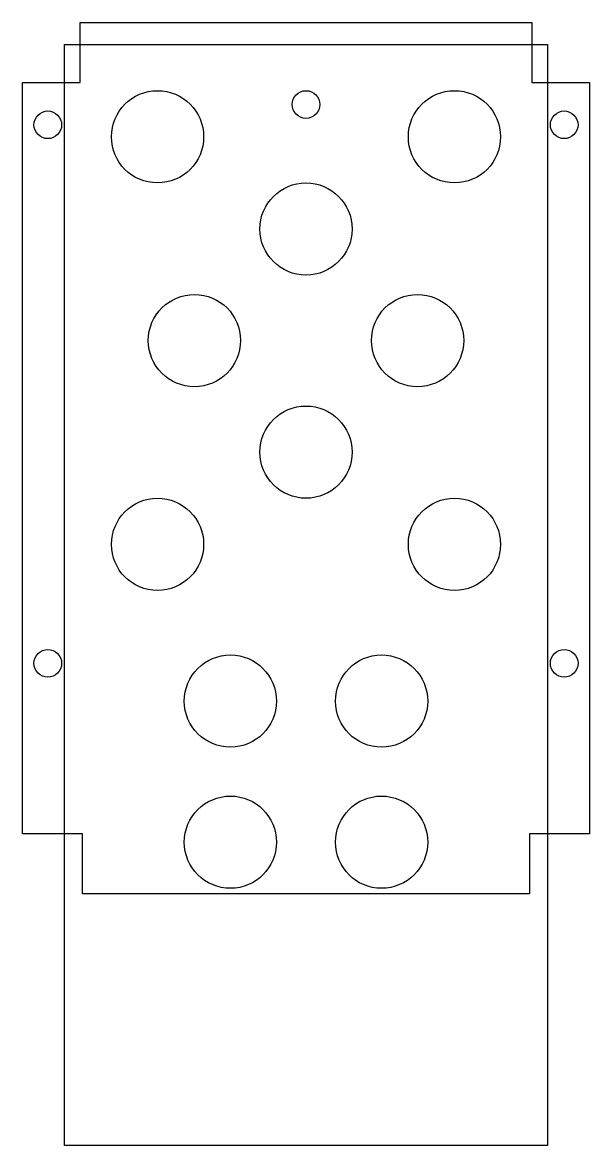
# Model space of a CAD drawing. Header units: millimetres. Extents: x 0 to 62, y -115 to 6.
import ezdxf

# ---------------------------------------------------------------- set-up
doc = ezdxf.new("R2010")
doc.units = ezdxf.units.MM
doc.layers.get('0').update_dxf_attribs({"linetype": 'CONTINUOUS'})

msp = doc.modelspace()

# ---------------------------------------------------------------- linework, layer by layer
for points in [[(6.25, 6.5), (55.25, 6.5), (55.25, 0), (61.5, 0), (61.5, -81.5), (55, -81.5), (55, -88), (6.5, -88), (6.5, -81.5), (0, -81.5), (0, 0), (6.25, 0)], [(4.55, 4.1), (56.95, 4.1), (56.95, -115.3), (4.55, -115.3)]]:
    msp.add_lwpolyline(points, close=True)
for centre, radius in [((14.65, -5.9), 5), ((30.75, -2.4), 1.5), ((46.85, -5.9), 5), ((2.75, -4.6), 1.5), ((58.75, -4.6), 1.5), ((30.75, -15.9), 5), ((18.65, -28), 5), ((42.85, -28), 5), ((30.75, -40.1), 5), ((14.65, -50.1), 5), ((46.85, -50.1), 5), ((2.75, -63), 1.5), ((22.55, -67.1), 5), ((38.95, -67.1), 5), ((58.75, -63), 1.5), ((22.55, -82.4), 5), ((38.95, -82.4), 5)]:
    msp.add_circle(centre, radius)

doc.saveas('drawing.dxf')
